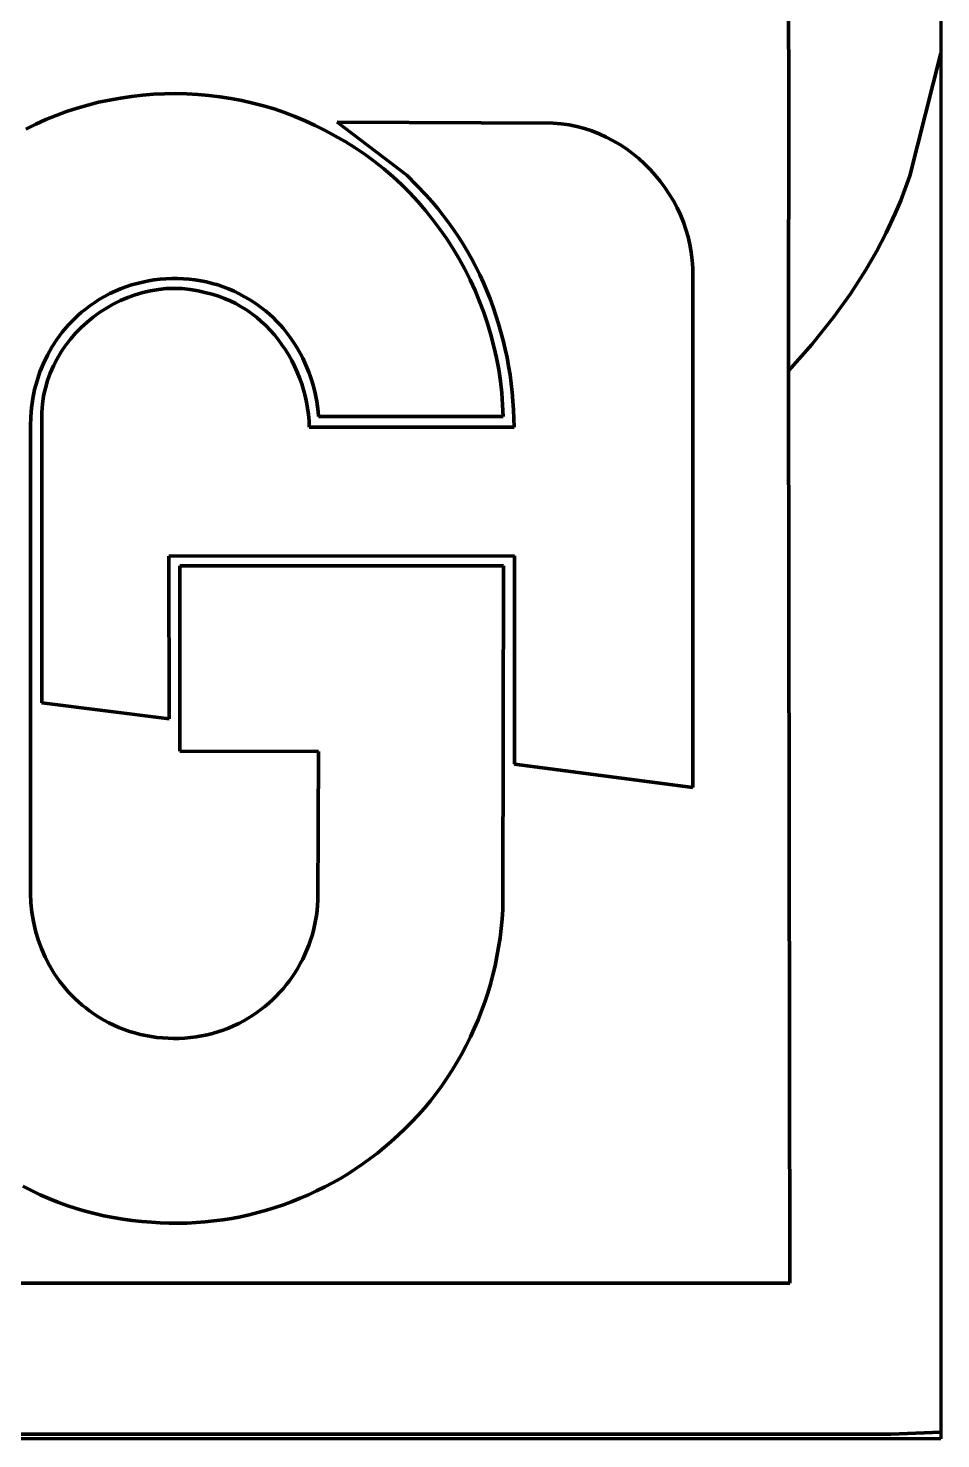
# Model space of a CAD drawing. Header units: millimetres. Extents: x 0 to 5.56, y 0 to 5.56.
# Drawn here: x 3.79 to 5.556, y 0 to 2.729 of the extents above; entities that cross this region are included whole.
import ezdxf

# ---------------------------------------------------------------- set-up
doc = ezdxf.new("R2010")
doc.units = ezdxf.units.MM
for name, color, linetype, lineweight in [('shape01', 7, 'CONTINUOUS', 100), ('shape02', 7, 'CONTINUOUS', 100), ('shape04', 7, 'CONTINUOUS', 100), ('shape07', 7, 'CONTINUOUS', 100), ('shape12', 7, 'CONTINUOUS', 100)]:
    doc.layers.add(name, color=color, linetype=linetype, lineweight=lineweight)

msp = doc.modelspace()

# ---------------------------------------------------------------- linework, layer by layer
at = {"layer": 'shape01'}
for p, q in [((5.5556, 5.5556), (5.5556, 2.6808)), ((5.2613, 2.6526), (5.2604, 2.8076)), ((5.5556, 2.6808), (5.4958, 2.4436)), ((5.2609, 2.0661), (5.2613, 2.6526)), ((5.4958, 2.4436), (5.4781, 2.3958)), ((5.4781, 2.3958), (5.4675, 2.3705)), ((5.4675, 2.3705), (5.45, 2.3333)), ((5.45, 2.3333), (5.431, 2.297)), ((5.431, 2.297), (5.4103, 2.2615)), ((5.4103, 2.2615), (5.3807, 2.2156)), ((5.3807, 2.2156), (5.3487, 2.1711)), ((5.3487, 2.1711), (5.3061, 2.1175)), ((5.3061, 2.1175), (5.2609, 2.0661)), ((5.5556, 0), (0, 0)), ((3.0134, 0.0086), (5.4588, 0.0089)), ((5.4588, 0.0089), (5.5556, 0.0126)), ((5.5556, 0.0126), (5.5556, 0))]:
    msp.add_line(p, q, dxfattribs=at)
at = {"layer": 'shape02'}
for p, q in [((5.2604, 2.8076), (5.2613, 2.6526)), ((5.2613, 2.6526), (5.2609, 2.0661)), ((3.9683, 2.5942), (3.9472, 2.5904)), ((3.9896, 2.5974), (3.9683, 2.5942)), ((4.0109, 2.5998), (3.9896, 2.5974)), ((4.0323, 2.6015), (4.0109, 2.5998)), ((4.0538, 2.6024), (4.0323, 2.6015)), ((4.0753, 2.6027), (4.0538, 2.6024)), ((4.0967, 2.6022), (4.0753, 2.6027)), ((4.1182, 2.6011), (4.0967, 2.6022)), ((4.1396, 2.5992), (4.1182, 2.6011)), ((4.1609, 2.5966), (4.1396, 2.5992)), ((4.1821, 2.5933), (4.1609, 2.5966)), ((4.2032, 2.5893), (4.1821, 2.5933)), ((3.8643, 2.5679), (3.8442, 2.5605)), ((3.8847, 2.5746), (3.8643, 2.5679)), ((3.9054, 2.5806), (3.8847, 2.5746)), ((3.9262, 2.5859), (3.9054, 2.5806)), ((3.9472, 2.5904), (3.9262, 2.5859)), ((4.2242, 2.5846), (4.2032, 2.5893)), ((4.245, 2.5792), (4.2242, 2.5846)), ((4.2655, 2.573), (4.245, 2.5792)), ((4.2859, 2.5662), (4.2655, 2.573)), ((4.306, 2.5586), (4.2859, 2.5662)), ((3.8047, 2.5435), (3.7854, 2.534)), ((3.8243, 2.5524), (3.8047, 2.5435)), ((3.8442, 2.5605), (3.8243, 2.5524)), ((4.3258, 2.5503), (4.306, 2.5586)), ((4.3453, 2.5413), (4.3258, 2.5503)), ((4.3646, 2.5316), (4.3453, 2.5413)), ((4.3875, 2.5477), (4.5223, 2.4449)), ((4.8059, 2.5458), (4.3875, 2.5477)), ((4.8212, 2.5444), (4.8059, 2.5458)), ((4.8364, 2.5422), (4.8212, 2.5444)), ((4.8513, 2.5392), (4.8364, 2.5422)), ((4.866, 2.5352), (4.8513, 2.5392)), ((4.3834, 2.5212), (4.3646, 2.5316)), ((4.4034, 2.5099), (4.3834, 2.5212)), ((4.8804, 2.5305), (4.866, 2.5352)), ((4.8945, 2.525), (4.8804, 2.5305)), ((4.9082, 2.5187), (4.8945, 2.525)), ((4.9216, 2.5117), (4.9082, 2.5187)), ((4.9346, 2.504), (4.9216, 2.5117)), ((4.4228, 2.4977), (4.4034, 2.5099)), ((4.4418, 2.4849), (4.4228, 2.4977)), ((4.4602, 2.4713), (4.4418, 2.4849)), ((4.9472, 2.4956), (4.9346, 2.504)), ((4.9594, 2.4867), (4.9472, 2.4956)), ((4.9711, 2.4771), (4.9594, 2.4867)), ((4.478, 2.4571), (4.4602, 2.4713)), ((4.4953, 2.4422), (4.478, 2.4571)), ((4.9823, 2.4669), (4.9711, 2.4771)), ((4.9931, 2.4562), (4.9823, 2.4669)), ((4.5121, 2.4267), (4.4953, 2.4422)), ((4.5223, 2.4449), (4.56, 2.4061)), ((5.0032, 2.4449), (4.9931, 2.4562)), ((5.0129, 2.4332), (5.0032, 2.4449)), ((5.0219, 2.421), (5.0129, 2.4332)), ((4.5282, 2.4106), (4.5121, 2.4267)), ((4.5437, 2.3939), (4.5282, 2.4106)), ((4.56, 2.4061), (4.5714, 2.3935)), ((5.0303, 2.4084), (5.0219, 2.421)), ((5.0381, 2.3954), (5.0303, 2.4084)), ((4.5586, 2.3766), (4.5437, 2.3939)), ((4.5729, 2.3588), (4.5586, 2.3766)), ((4.5714, 2.3935), (4.5824, 2.3805)), ((4.5824, 2.3805), (4.593, 2.3672)), ((5.0453, 2.382), (5.0381, 2.3954)), ((5.0517, 2.3683), (5.0453, 2.382)), ((4.5866, 2.3406), (4.5729, 2.3588)), ((4.593, 2.3672), (4.6032, 2.3537)), ((4.6032, 2.3537), (4.613, 2.3399)), ((5.0575, 2.3543), (5.0517, 2.3683)), ((5.0625, 2.34), (5.0575, 2.3543)), ((4.5996, 2.3218), (4.5866, 2.3406)), ((4.612, 2.3026), (4.5996, 2.3218)), ((4.613, 2.3399), (4.6224, 2.3259)), ((4.6224, 2.3259), (4.6314, 2.3116)), ((5.0667, 2.3255), (5.0625, 2.34)), ((5.0701, 2.3107), (5.0667, 2.3255)), ((4.6236, 2.283), (4.612, 2.3026)), ((4.6314, 2.3116), (4.64, 2.297)), ((4.64, 2.297), (4.6483, 2.2823)), ((5.0728, 2.2957), (5.0701, 2.3107)), ((5.0746, 2.2806), (5.0728, 2.2957)), ((4.6346, 2.263), (4.6236, 2.283)), ((4.6483, 2.2823), (4.6561, 2.2673)), ((4.6561, 2.2673), (4.6635, 2.2522)), ((5.0755, 2.2653), (5.0746, 2.2806)), ((4.0006, 2.2356), (4.0115, 2.2382)), ((4.0115, 2.2382), (4.0226, 2.2405)), ((4.0226, 2.2405), (4.0338, 2.2423)), ((4.0338, 2.2423), (4.045, 2.2436)), ((4.045, 2.2436), (4.0562, 2.2445)), ((4.0562, 2.2445), (4.0675, 2.245)), ((4.0675, 2.245), (4.0788, 2.245)), ((4.0788, 2.245), (4.0901, 2.2446)), ((4.0901, 2.2446), (4.1013, 2.2437)), ((4.1013, 2.2437), (4.1125, 2.2424)), ((4.1125, 2.2424), (4.1237, 2.2406)), ((4.1237, 2.2406), (4.1347, 2.2383)), ((4.1347, 2.2383), (4.1457, 2.2356)), ((4.6449, 2.2426), (4.6346, 2.263)), ((4.6544, 2.2218), (4.6449, 2.2426)), ((4.6635, 2.2522), (4.6706, 2.2368)), ((5.0756, 2.25), (5.0755, 2.2653)), ((5.0757, 1.26), (5.0756, 2.25)), ((3.9378, 2.2105), (3.9478, 2.2157)), ((3.9478, 2.2157), (3.958, 2.2206)), ((3.958, 2.2206), (3.9684, 2.225)), ((3.9684, 2.225), (3.979, 2.2289)), ((3.979, 2.2289), (3.9897, 2.2325)), ((3.9969, 2.2136), (3.9825, 2.2084)), ((3.9897, 2.2325), (4.0006, 2.2356)), ((4.0116, 2.218), (3.9969, 2.2136)), ((4.0266, 2.2214), (4.0116, 2.218)), ((4.0417, 2.2239), (4.0266, 2.2214)), ((4.057, 2.2254), (4.0417, 2.2239)), ((4.0723, 2.226), (4.057, 2.2254)), ((4.0878, 2.2255), (4.0723, 2.226)), ((4.1032, 2.2239), (4.0878, 2.2255)), ((4.1186, 2.2213), (4.1032, 2.2239)), ((4.1339, 2.2175), (4.1186, 2.2213)), ((4.1461, 2.2145), (4.1339, 2.2175)), ((4.1457, 2.2356), (4.1565, 2.2325)), ((4.1579, 2.2109), (4.1461, 2.2145)), ((4.1565, 2.2325), (4.1672, 2.2289)), ((4.1694, 2.2066), (4.1579, 2.2109)), ((4.1672, 2.2289), (4.1777, 2.2248)), ((4.1777, 2.2248), (4.1881, 2.2202)), ((4.1881, 2.2202), (4.1983, 2.2152)), ((4.1983, 2.2152), (4.2082, 2.2097)), ((4.6633, 2.2007), (4.6544, 2.2218)), ((4.6706, 2.2368), (4.6773, 2.2213)), ((4.6773, 2.2213), (4.6835, 2.2056)), ((3.8933, 2.1797), (3.9003, 2.1852)), ((3.9003, 2.1852), (3.9093, 2.1922)), ((3.9093, 2.1922), (3.9185, 2.1987)), ((3.9185, 2.1987), (3.9281, 2.2048)), ((3.9281, 2.2048), (3.9378, 2.2105)), ((3.9412, 2.1879), (3.9282, 2.1796)), ((3.9545, 2.1956), (3.9412, 2.1879)), ((3.9683, 2.2024), (3.9545, 2.1956)), ((3.9825, 2.2084), (3.9683, 2.2024)), ((4.1806, 2.2018), (4.1694, 2.2066)), ((4.1915, 2.1964), (4.1806, 2.2018)), ((4.2021, 2.1905), (4.1915, 2.1964)), ((4.2123, 2.1841), (4.2021, 2.1905)), ((4.2082, 2.2097), (4.2169, 2.2049)), ((4.2222, 2.1772), (4.2123, 2.1841)), ((4.2169, 2.2049), (4.2253, 2.1997)), ((4.2253, 2.1997), (4.2334, 2.1942)), ((4.2334, 2.1942), (4.2413, 2.1884)), ((4.2413, 2.1884), (4.249, 2.1823)), ((4.6714, 2.1794), (4.6633, 2.2007)), ((4.6835, 2.2056), (4.6894, 2.1897)), ((4.6894, 2.1897), (4.6949, 2.1737)), ((3.8675, 2.155), (3.8799, 2.1678)), ((3.8799, 2.1678), (3.8865, 2.1738)), ((3.8865, 2.1738), (3.8933, 2.1797)), ((3.9038, 2.1608), (3.8925, 2.1504)), ((3.9158, 2.1705), (3.9038, 2.1608)), ((3.9282, 2.1796), (3.9158, 2.1705)), ((4.2317, 2.1699), (4.2222, 2.1772)), ((4.2409, 2.162), (4.2317, 2.1699)), ((4.2497, 2.1538), (4.2409, 2.162)), ((4.249, 2.1823), (4.2565, 2.176)), ((4.2565, 2.176), (4.2636, 2.1693)), ((4.2636, 2.1693), (4.2706, 2.1624)), ((4.2706, 2.1624), (4.2773, 2.1553)), ((4.6787, 2.1577), (4.6714, 2.1794)), ((4.6853, 2.1359), (4.6787, 2.1577)), ((4.6949, 2.1737), (4.6999, 2.1576)), ((4.6999, 2.1576), (4.7046, 2.1413)), ((3.8453, 2.1272), (3.8559, 2.1415)), ((3.8559, 2.1415), (3.8675, 2.155)), ((3.8817, 2.1394), (3.8717, 2.1278)), ((3.8925, 2.1504), (3.8817, 2.1394)), ((4.2581, 2.1452), (4.2497, 2.1538)), ((4.2661, 2.1361), (4.2581, 2.1452)), ((4.2737, 2.1268), (4.2661, 2.1361)), ((4.2773, 2.1553), (4.2837, 2.148)), ((4.2837, 2.148), (4.2898, 2.1404)), ((4.2898, 2.1404), (4.2957, 2.1326)), ((4.2957, 2.1326), (4.3013, 2.1246)), ((4.6911, 2.1137), (4.6853, 2.1359)), ((4.7046, 2.1413), (4.7089, 2.125)), ((3.827, 2.0968), (3.8357, 2.1123)), ((3.8357, 2.1123), (3.8453, 2.1272)), ((3.8536, 2.1029), (3.8458, 2.0898)), ((3.8623, 2.1156), (3.8536, 2.1029)), ((3.8717, 2.1278), (3.8623, 2.1156)), ((4.2809, 2.117), (4.2737, 2.1268)), ((4.2876, 2.107), (4.2809, 2.117)), ((4.294, 2.0967), (4.2876, 2.107)), ((4.3013, 2.1246), (4.3067, 2.1164)), ((4.3067, 2.1164), (4.3118, 2.108)), ((4.3118, 2.108), (4.3165, 2.0995)), ((4.696, 2.0914), (4.6911, 2.1137)), ((4.7089, 2.125), (4.7128, 2.1085)), ((4.7128, 2.1085), (4.7163, 2.0919)), ((3.8126, 2.0642), (3.8193, 2.0807)), ((3.8193, 2.0807), (3.827, 2.0968)), ((3.8388, 2.0761), (3.8326, 2.0621)), ((3.8458, 2.0898), (3.8388, 2.0761)), ((4.2999, 2.0861), (4.294, 2.0967)), ((4.3054, 2.0752), (4.2999, 2.0861)), ((4.3104, 2.0641), (4.3054, 2.0752)), ((4.3165, 2.0995), (4.321, 2.0907)), ((4.321, 2.0907), (4.3252, 2.0819)), ((4.3252, 2.0819), (4.3292, 2.0729)), ((4.7002, 2.069), (4.696, 2.0914)), ((4.7163, 2.0919), (4.7194, 2.0752)), ((4.7194, 2.0752), (4.7221, 2.0585)), ((3.8023, 2.0301), (3.807, 2.0473)), ((3.807, 2.0473), (3.8126, 2.0642)), ((3.8274, 2.0476), (3.8231, 2.0328)), ((3.8326, 2.0621), (3.8274, 2.0476)), ((4.3149, 2.0528), (4.3104, 2.0641)), ((4.319, 2.0413), (4.3149, 2.0528)), ((4.3292, 2.0729), (4.3328, 2.0638)), ((4.3328, 2.0638), (4.3361, 2.0545)), ((4.3361, 2.0545), (4.3391, 2.0452)), ((4.7036, 2.0463), (4.7002, 2.069)), ((4.7221, 2.0585), (4.7244, 2.0417)), ((5.2609, 2.0661), (5.2632, 0.3013)), ((3.7987, 2.0126), (3.8023, 2.0301)), ((3.8231, 2.0328), (3.8198, 2.0177)), ((4.3226, 2.0297), (4.319, 2.0413)), ((4.3258, 2.0179), (4.3226, 2.0297)), ((4.3391, 2.0452), (4.3418, 2.0358)), ((4.3418, 2.0358), (4.3442, 2.0262)), ((4.3442, 2.0262), (4.3463, 2.0166)), ((4.7061, 2.0236), (4.7036, 2.0463)), ((4.7078, 2.0008), (4.7061, 2.0236)), ((4.7244, 2.0417), (4.7263, 2.0249)), ((4.7263, 2.0249), (4.7278, 2.008)), ((3.7948, 1.9772), (3.7962, 1.995)), ((3.7962, 1.995), (3.7987, 2.0126)), ((3.8176, 2.0022), (3.8164, 1.9865)), ((3.8198, 2.0177), (3.8176, 2.0022)), ((4.3284, 2.0059), (4.3258, 2.0179)), ((4.3305, 1.9939), (4.3284, 2.0059)), ((4.3321, 1.9818), (4.3305, 1.9939)), ((4.3463, 2.0166), (4.3481, 2.007)), ((4.3481, 2.007), (4.3495, 1.9973)), ((4.3495, 1.9973), (4.3506, 1.9875)), ((4.7086, 1.9779), (4.7078, 2.0008)), ((4.7278, 2.008), (4.729, 1.9911)), ((3.7944, 1.9594), (3.7948, 1.9772)), ((3.8164, 1.9865), (3.8163, 1.4239)), ((4.3332, 1.9696), (4.3321, 1.9818)), ((4.3338, 1.9574), (4.3332, 1.9696)), ((4.3506, 1.9875), (4.3514, 1.9777)), ((4.3514, 1.9777), (4.7086, 1.9779)), ((4.729, 1.9911), (4.7297, 1.9742)), ((4.7297, 1.9742), (4.73, 1.9572)), ((3.7945, 1.055), (3.7944, 1.9594)), ((4.73, 1.9572), (4.3338, 1.9574)), ((4.0619, 1.7078), (4.731, 1.7082)), ((4.0625, 1.3929), (4.0619, 1.7078)), ((4.731, 1.7082), (4.731, 1.3051)), ((4.7098, 1.6892), (4.0831, 1.6892)), ((4.0831, 1.6892), (4.0831, 1.3305)), ((4.7085, 1.0423), (4.7098, 1.6892)), ((3.8163, 1.4239), (4.0625, 1.3929)), ((4.0831, 1.3305), (4.3515, 1.33)), ((4.3515, 1.33), (4.3501, 1.042)), ((4.731, 1.3051), (5.0757, 1.26)), ((3.7951, 1.0368), (3.7945, 1.055)), ((4.3501, 1.042), (4.3496, 1.0321)), ((4.7079, 1.024), (4.7085, 1.0423)), ((3.7969, 1.0187), (3.7951, 1.0368)), ((3.7999, 1.0008), (3.7969, 1.0187)), ((4.3476, 1.0124), (4.346, 1.0027)), ((4.3488, 1.0222), (4.3476, 1.0124)), ((4.3496, 1.0321), (4.3488, 1.0222)), ((4.7067, 1.0057), (4.7079, 1.024)), ((3.8039, 0.9831), (3.7999, 1.0008)), ((3.8091, 0.9656), (3.8039, 0.9831)), ((4.3418, 0.9834), (4.3391, 0.9739)), ((4.3441, 0.993), (4.3418, 0.9834)), ((4.346, 1.0027), (4.3441, 0.993)), ((4.7028, 0.9694), (4.705, 0.9875)), ((4.705, 0.9875), (4.7067, 1.0057)), ((3.8153, 0.9486), (3.8091, 0.9656)), ((4.3329, 0.9553), (4.3292, 0.9461)), ((4.3362, 0.9646), (4.3329, 0.9553)), ((4.3391, 0.9739), (4.3362, 0.9646)), ((4.7001, 0.9513), (4.7028, 0.9694)), ((3.8226, 0.9319), (3.8153, 0.9486)), ((3.831, 0.9158), (3.8226, 0.9319)), ((4.321, 0.9282), (4.3164, 0.9195)), ((4.3253, 0.9371), (4.321, 0.9282)), ((4.3292, 0.9461), (4.3253, 0.9371)), ((4.6931, 0.9154), (4.6969, 0.9333)), ((4.6969, 0.9333), (4.7001, 0.9513)), ((3.8403, 0.9003), (3.831, 0.9158)), ((4.3064, 0.9025), (4.301, 0.8943)), ((4.3116, 0.9109), (4.3064, 0.9025)), ((4.3164, 0.9195), (4.3116, 0.9109)), ((4.6888, 0.8976), (4.6931, 0.9154)), ((3.8506, 0.8854), (3.8403, 0.9003)), ((3.8619, 0.8712), (3.8506, 0.8854)), ((4.2892, 0.8785), (4.2829, 0.8709)), ((4.2952, 0.8863), (4.2892, 0.8785)), ((4.301, 0.8943), (4.2952, 0.8863)), ((4.6789, 0.8624), (4.6841, 0.8799)), ((4.6841, 0.8799), (4.6888, 0.8976)), ((3.8679, 0.8644), (3.8619, 0.8712)), ((3.8742, 0.8578), (3.8679, 0.8644)), ((3.8806, 0.8514), (3.8742, 0.8578)), ((3.8873, 0.8452), (3.8806, 0.8514)), ((4.2626, 0.8495), (4.2553, 0.8428)), ((4.2696, 0.8564), (4.2626, 0.8495)), ((4.2764, 0.8635), (4.2696, 0.8564)), ((4.2829, 0.8709), (4.2764, 0.8635)), ((4.6731, 0.8451), (4.6789, 0.8624)), ((3.8943, 0.8393), (3.8873, 0.8452)), ((3.9014, 0.8336), (3.8943, 0.8393)), ((3.9088, 0.8282), (3.9014, 0.8336)), ((3.9176, 0.8218), (3.9088, 0.8282)), ((3.9267, 0.8158), (3.9176, 0.8218)), ((4.2238, 0.8191), (4.2154, 0.8139)), ((4.232, 0.8246), (4.2238, 0.8191)), ((4.24, 0.8304), (4.232, 0.8246)), ((4.2477, 0.8365), (4.24, 0.8304)), ((4.2553, 0.8428), (4.2477, 0.8365)), ((4.6602, 0.8109), (4.6669, 0.8279)), ((4.6669, 0.8279), (4.6731, 0.8451)), ((3.9361, 0.8102), (3.9267, 0.8158)), ((3.9456, 0.805), (3.9361, 0.8102)), ((3.9554, 0.8003), (3.9456, 0.805)), ((3.9653, 0.7959), (3.9554, 0.8003)), ((3.9754, 0.7919), (3.9653, 0.7959)), ((3.9857, 0.7883), (3.9754, 0.7919)), ((4.1774, 0.7947), (4.1673, 0.7908)), ((4.1874, 0.799), (4.1774, 0.7947)), ((4.1972, 0.8038), (4.1874, 0.799)), ((4.2068, 0.809), (4.1972, 0.8038)), ((4.2154, 0.8139), (4.2068, 0.809)), ((4.6454, 0.7775), (4.653, 0.7941)), ((4.653, 0.7941), (4.6602, 0.8109)), ((3.9961, 0.7852), (3.9857, 0.7883)), ((4.0066, 0.7824), (3.9961, 0.7852)), ((4.0172, 0.7801), (4.0066, 0.7824)), ((4.0279, 0.7782), (4.0172, 0.7801)), ((4.0387, 0.7767), (4.0279, 0.7782)), ((4.0495, 0.7756), (4.0387, 0.7767)), ((4.0604, 0.7749), (4.0495, 0.7756)), ((4.0713, 0.7746), (4.0604, 0.7749)), ((4.0822, 0.7747), (4.0713, 0.7746)), ((4.093, 0.7753), (4.0822, 0.7747)), ((4.1039, 0.7762), (4.093, 0.7753)), ((4.1146, 0.7776), (4.1039, 0.7762)), ((4.1254, 0.7794), (4.1146, 0.7776)), ((4.136, 0.7816), (4.1254, 0.7794)), ((4.1466, 0.7843), (4.136, 0.7816)), ((4.157, 0.7873), (4.1466, 0.7843)), ((4.1673, 0.7908), (4.157, 0.7873)), ((4.6373, 0.7611), (4.6454, 0.7775)), ((4.6197, 0.7291), (4.6287, 0.745)), ((4.6287, 0.745), (4.6373, 0.7611)), ((4.6004, 0.6981), (4.6103, 0.7135)), ((4.6103, 0.7135), (4.6197, 0.7291)), ((4.5792, 0.6684), (4.59, 0.6831)), ((4.59, 0.6831), (4.6004, 0.6981)), ((4.568, 0.654), (4.5792, 0.6684)), ((4.5443, 0.6262), (4.5564, 0.6399)), ((4.5564, 0.6399), (4.568, 0.654)), ((4.5189, 0.5998), (4.5318, 0.6128)), ((4.5318, 0.6128), (4.5443, 0.6262)), ((4.4788, 0.5637), (4.4919, 0.5751)), ((4.4919, 0.5751), (4.5056, 0.5873)), ((4.5056, 0.5873), (4.5189, 0.5998)), ((4.4516, 0.5422), (4.4654, 0.5528)), ((4.4654, 0.5528), (4.4788, 0.5637)), ((4.4087, 0.5129), (4.4233, 0.5223)), ((4.4233, 0.5223), (4.4376, 0.532)), ((4.4376, 0.532), (4.4516, 0.5422)), ((4.3635, 0.4872), (4.3788, 0.4954)), ((4.3788, 0.4954), (4.3939, 0.5039)), ((4.3939, 0.5039), (4.4087, 0.5129)), ((3.7795, 0.4885), (3.7961, 0.4801)), ((3.7961, 0.4801), (3.8129, 0.4723)), ((3.8129, 0.4723), (3.83, 0.4649)), ((3.83, 0.4649), (3.8473, 0.4581)), ((4.3003, 0.4589), (4.3164, 0.4654)), ((4.3164, 0.4654), (4.3323, 0.4722)), ((4.3323, 0.4722), (4.348, 0.4795)), ((4.348, 0.4795), (4.3635, 0.4872)), ((3.8473, 0.4581), (3.8647, 0.4517)), ((3.8647, 0.4517), (3.8824, 0.4459)), ((3.8824, 0.4459), (3.9002, 0.4406)), ((3.9002, 0.4406), (3.9182, 0.4358)), ((4.2175, 0.4335), (4.2343, 0.4376)), ((4.2343, 0.4376), (4.251, 0.4423)), ((4.251, 0.4423), (4.2676, 0.4474)), ((4.2676, 0.4474), (4.284, 0.4529)), ((4.284, 0.4529), (4.3003, 0.4589)), ((3.9182, 0.4358), (3.9362, 0.4316)), ((3.9362, 0.4316), (3.9544, 0.4279)), ((3.9544, 0.4279), (3.9728, 0.4248)), ((3.9728, 0.4248), (3.9912, 0.4223)), ((3.9912, 0.4223), (4.0097, 0.4203)), ((4.0097, 0.4203), (4.0282, 0.4189)), ((4.0282, 0.4189), (4.0455, 0.4177)), ((4.0455, 0.4177), (4.0628, 0.4171)), ((4.0628, 0.4171), (4.0802, 0.417)), ((4.0802, 0.417), (4.0975, 0.4173)), ((4.0975, 0.4173), (4.1148, 0.4182)), ((4.1148, 0.4182), (4.1321, 0.4195)), ((4.1321, 0.4195), (4.1493, 0.4214)), ((4.1493, 0.4214), (4.1665, 0.4237)), ((4.1665, 0.4237), (4.1836, 0.4265)), ((4.1836, 0.4265), (4.2006, 0.4297)), ((4.2006, 0.4297), (4.2175, 0.4335)), ((5.2632, 0.3013), (3.4988, 0.301))]:
    msp.add_line(p, q, dxfattribs=at)
at = {"layer": 'shape04'}
for p, q in [((5.4958, 2.4436), (5.5556, 2.6808)), ((5.5556, 2.6808), (5.5556, 0.0126)), ((5.4781, 2.3958), (5.4958, 2.4436)), ((5.4675, 2.3705), (5.4781, 2.3958)), ((5.45, 2.3333), (5.4675, 2.3705)), ((5.431, 2.297), (5.45, 2.3333)), ((5.4103, 2.2615), (5.431, 2.297)), ((5.3807, 2.2156), (5.4103, 2.2615)), ((5.3487, 2.1711), (5.3807, 2.2156)), ((5.3061, 2.1175), (5.3487, 2.1711)), ((5.2609, 2.0661), (5.3061, 2.1175)), ((5.2632, 0.3013), (5.2609, 2.0661)), ((3.4988, 0.301), (5.2632, 0.3013)), ((5.4588, 0.0089), (3.0134, 0.0086)), ((5.5556, 0.0126), (5.4588, 0.0089))]:
    msp.add_line(p, q, dxfattribs=at)
at = {"layer": 'shape07'}
for p, q in [((3.9472, 2.5904), (3.9683, 2.5942)), ((3.9683, 2.5942), (3.9896, 2.5974)), ((3.9896, 2.5974), (4.0109, 2.5998)), ((4.0109, 2.5998), (4.0323, 2.6015)), ((4.0323, 2.6015), (4.0538, 2.6024)), ((4.0538, 2.6024), (4.0753, 2.6027)), ((4.0753, 2.6027), (4.0967, 2.6022)), ((4.0967, 2.6022), (4.1182, 2.6011)), ((4.1182, 2.6011), (4.1396, 2.5992)), ((4.1396, 2.5992), (4.1609, 2.5966)), ((4.1609, 2.5966), (4.1821, 2.5933)), ((4.1821, 2.5933), (4.2032, 2.5893)), ((3.8442, 2.5605), (3.8643, 2.5679)), ((3.8643, 2.5679), (3.8847, 2.5746)), ((3.8847, 2.5746), (3.9054, 2.5806)), ((3.9054, 2.5806), (3.9262, 2.5859)), ((3.9262, 2.5859), (3.9472, 2.5904)), ((4.2032, 2.5893), (4.2242, 2.5846)), ((4.2242, 2.5846), (4.245, 2.5792)), ((4.245, 2.5792), (4.2655, 2.573)), ((4.2655, 2.573), (4.2859, 2.5662)), ((4.2859, 2.5662), (4.306, 2.5586)), ((3.7854, 2.534), (3.8047, 2.5435)), ((3.8047, 2.5435), (3.8243, 2.5524)), ((3.8243, 2.5524), (3.8442, 2.5605)), ((4.306, 2.5586), (4.3258, 2.5503)), ((4.3258, 2.5503), (4.3453, 2.5413)), ((4.3453, 2.5413), (4.3646, 2.5316)), ((4.3646, 2.5316), (4.3834, 2.5212)), ((4.3834, 2.5212), (4.4034, 2.5099)), ((4.4034, 2.5099), (4.4228, 2.4977)), ((4.4228, 2.4977), (4.4418, 2.4849)), ((4.4418, 2.4849), (4.4602, 2.4713)), ((4.4602, 2.4713), (4.478, 2.4571)), ((4.478, 2.4571), (4.4953, 2.4422)), ((4.4953, 2.4422), (4.5121, 2.4267)), ((4.5121, 2.4267), (4.5282, 2.4106)), ((4.5282, 2.4106), (4.5437, 2.3939)), ((4.5437, 2.3939), (4.5586, 2.3766)), ((4.5586, 2.3766), (4.5729, 2.3588)), ((4.5729, 2.3588), (4.5866, 2.3406)), ((4.5866, 2.3406), (4.5996, 2.3218)), ((4.5996, 2.3218), (4.612, 2.3026)), ((4.612, 2.3026), (4.6236, 2.283)), ((4.6236, 2.283), (4.6346, 2.263)), ((4.0115, 2.2382), (4.0006, 2.2356)), ((4.0226, 2.2405), (4.0115, 2.2382)), ((4.0338, 2.2423), (4.0226, 2.2405)), ((4.045, 2.2436), (4.0338, 2.2423)), ((4.0562, 2.2445), (4.045, 2.2436)), ((4.0675, 2.245), (4.0562, 2.2445)), ((4.0788, 2.245), (4.0675, 2.245)), ((4.0901, 2.2446), (4.0788, 2.245)), ((4.1013, 2.2437), (4.0901, 2.2446)), ((4.1125, 2.2424), (4.1013, 2.2437)), ((4.1237, 2.2406), (4.1125, 2.2424)), ((4.1347, 2.2383), (4.1237, 2.2406)), ((4.1457, 2.2356), (4.1347, 2.2383)), ((4.6346, 2.263), (4.6449, 2.2426)), ((4.6449, 2.2426), (4.6544, 2.2218)), ((3.9478, 2.2157), (3.9378, 2.2105)), ((3.958, 2.2206), (3.9478, 2.2157)), ((3.9684, 2.225), (3.958, 2.2206)), ((3.979, 2.2289), (3.9684, 2.225)), ((3.9897, 2.2325), (3.979, 2.2289)), ((4.0006, 2.2356), (3.9897, 2.2325)), ((4.1565, 2.2325), (4.1457, 2.2356)), ((4.1672, 2.2289), (4.1565, 2.2325)), ((4.1777, 2.2248), (4.1672, 2.2289)), ((4.1881, 2.2202), (4.1777, 2.2248)), ((4.1983, 2.2152), (4.1881, 2.2202)), ((4.2082, 2.2097), (4.1983, 2.2152)), ((4.6544, 2.2218), (4.6633, 2.2007)), ((3.9003, 2.1852), (3.8933, 2.1797)), ((3.9093, 2.1922), (3.9003, 2.1852)), ((3.9185, 2.1987), (3.9093, 2.1922)), ((3.9281, 2.2048), (3.9185, 2.1987)), ((3.9378, 2.2105), (3.9281, 2.2048)), ((4.2169, 2.2049), (4.2082, 2.2097)), ((4.2253, 2.1997), (4.2169, 2.2049)), ((4.2334, 2.1942), (4.2253, 2.1997)), ((4.2413, 2.1884), (4.2334, 2.1942)), ((4.249, 2.1823), (4.2413, 2.1884)), ((4.6633, 2.2007), (4.6714, 2.1794)), ((3.8799, 2.1678), (3.8675, 2.155)), ((3.8865, 2.1738), (3.8799, 2.1678)), ((3.8933, 2.1797), (3.8865, 2.1738)), ((4.2565, 2.176), (4.249, 2.1823)), ((4.2636, 2.1693), (4.2565, 2.176)), ((4.2706, 2.1624), (4.2636, 2.1693)), ((4.2773, 2.1553), (4.2706, 2.1624)), ((4.6714, 2.1794), (4.6787, 2.1577)), ((4.6787, 2.1577), (4.6853, 2.1359)), ((3.8559, 2.1415), (3.8453, 2.1272)), ((3.8675, 2.155), (3.8559, 2.1415)), ((4.2837, 2.148), (4.2773, 2.1553)), ((4.2898, 2.1404), (4.2837, 2.148)), ((4.2957, 2.1326), (4.2898, 2.1404)), ((4.3013, 2.1246), (4.2957, 2.1326)), ((4.6853, 2.1359), (4.6911, 2.1137)), ((3.8357, 2.1123), (3.827, 2.0968)), ((3.8453, 2.1272), (3.8357, 2.1123)), ((4.3067, 2.1164), (4.3013, 2.1246)), ((4.3118, 2.108), (4.3067, 2.1164)), ((4.3165, 2.0995), (4.3118, 2.108)), ((4.6911, 2.1137), (4.696, 2.0914)), ((3.8193, 2.0807), (3.8126, 2.0642)), ((3.827, 2.0968), (3.8193, 2.0807)), ((4.321, 2.0907), (4.3165, 2.0995)), ((4.3252, 2.0819), (4.321, 2.0907)), ((4.3292, 2.0729), (4.3252, 2.0819)), ((4.696, 2.0914), (4.7002, 2.069)), ((3.807, 2.0473), (3.8023, 2.0301)), ((3.8126, 2.0642), (3.807, 2.0473)), ((4.3328, 2.0638), (4.3292, 2.0729)), ((4.3361, 2.0545), (4.3328, 2.0638)), ((4.3391, 2.0452), (4.3361, 2.0545)), ((4.7002, 2.069), (4.7036, 2.0463)), ((3.8023, 2.0301), (3.7987, 2.0126)), ((4.3418, 2.0358), (4.3391, 2.0452)), ((4.3442, 2.0262), (4.3418, 2.0358)), ((4.3463, 2.0166), (4.3442, 2.0262)), ((4.7036, 2.0463), (4.7061, 2.0236)), ((4.7061, 2.0236), (4.7078, 2.0008)), ((3.7962, 1.995), (3.7948, 1.9772)), ((3.7987, 2.0126), (3.7962, 1.995)), ((4.3481, 2.007), (4.3463, 2.0166)), ((4.3495, 1.9973), (4.3481, 2.007)), ((4.3506, 1.9875), (4.3495, 1.9973)), ((4.7078, 2.0008), (4.7086, 1.9779)), ((3.7948, 1.9772), (3.7944, 1.9594)), ((4.3514, 1.9777), (4.3506, 1.9875)), ((4.7086, 1.9779), (4.3514, 1.9777)), ((3.7944, 1.9594), (3.7945, 1.055)), ((4.0831, 1.3305), (4.0831, 1.6892)), ((4.0831, 1.6892), (4.7098, 1.6892)), ((4.7098, 1.6892), (4.7085, 1.0423)), ((4.3515, 1.33), (4.0831, 1.3305)), ((4.3501, 1.042), (4.3515, 1.33)), ((3.7945, 1.055), (3.7951, 1.0368)), ((4.3496, 1.0321), (4.3501, 1.042)), ((4.7085, 1.0423), (4.7079, 1.024)), ((3.7951, 1.0368), (3.7969, 1.0187)), ((3.7969, 1.0187), (3.7999, 1.0008)), ((4.346, 1.0027), (4.3476, 1.0124)), ((4.3476, 1.0124), (4.3488, 1.0222)), ((4.3488, 1.0222), (4.3496, 1.0321)), ((4.7079, 1.024), (4.7067, 1.0057)), ((3.7999, 1.0008), (3.8039, 0.9831)), ((3.8039, 0.9831), (3.8091, 0.9656)), ((4.3391, 0.9739), (4.3418, 0.9834)), ((4.3418, 0.9834), (4.3441, 0.993)), ((4.3441, 0.993), (4.346, 1.0027)), ((4.705, 0.9875), (4.7028, 0.9694)), ((4.7067, 1.0057), (4.705, 0.9875)), ((3.8091, 0.9656), (3.8153, 0.9486)), ((4.3292, 0.9461), (4.3329, 0.9553)), ((4.3329, 0.9553), (4.3362, 0.9646)), ((4.3362, 0.9646), (4.3391, 0.9739)), ((4.7028, 0.9694), (4.7001, 0.9513)), ((3.8153, 0.9486), (3.8226, 0.9319)), ((3.8226, 0.9319), (3.831, 0.9158)), ((4.3164, 0.9195), (4.321, 0.9282)), ((4.321, 0.9282), (4.3253, 0.9371)), ((4.3253, 0.9371), (4.3292, 0.9461)), ((4.6969, 0.9333), (4.6931, 0.9154)), ((4.7001, 0.9513), (4.6969, 0.9333)), ((3.831, 0.9158), (3.8403, 0.9003)), ((4.301, 0.8943), (4.3064, 0.9025)), ((4.3064, 0.9025), (4.3116, 0.9109)), ((4.3116, 0.9109), (4.3164, 0.9195)), ((4.6931, 0.9154), (4.6888, 0.8976)), ((3.8403, 0.9003), (3.8506, 0.8854)), ((3.8506, 0.8854), (3.8619, 0.8712)), ((4.2829, 0.8709), (4.2892, 0.8785)), ((4.2892, 0.8785), (4.2952, 0.8863)), ((4.2952, 0.8863), (4.301, 0.8943)), ((4.6841, 0.8799), (4.6789, 0.8624)), ((4.6888, 0.8976), (4.6841, 0.8799)), ((3.8619, 0.8712), (3.8679, 0.8644)), ((3.8679, 0.8644), (3.8742, 0.8578)), ((3.8742, 0.8578), (3.8806, 0.8514)), ((3.8806, 0.8514), (3.8873, 0.8452)), ((4.2553, 0.8428), (4.2626, 0.8495)), ((4.2626, 0.8495), (4.2696, 0.8564)), ((4.2696, 0.8564), (4.2764, 0.8635)), ((4.2764, 0.8635), (4.2829, 0.8709)), ((4.6789, 0.8624), (4.6731, 0.8451)), ((3.8873, 0.8452), (3.8943, 0.8393)), ((3.8943, 0.8393), (3.9014, 0.8336)), ((3.9014, 0.8336), (3.9088, 0.8282)), ((3.9088, 0.8282), (3.9176, 0.8218)), ((3.9176, 0.8218), (3.9267, 0.8158)), ((4.2154, 0.8139), (4.2238, 0.8191)), ((4.2238, 0.8191), (4.232, 0.8246)), ((4.232, 0.8246), (4.24, 0.8304)), ((4.24, 0.8304), (4.2477, 0.8365)), ((4.2477, 0.8365), (4.2553, 0.8428)), ((4.6669, 0.8279), (4.6602, 0.8109)), ((4.6731, 0.8451), (4.6669, 0.8279)), ((3.9267, 0.8158), (3.9361, 0.8102)), ((3.9361, 0.8102), (3.9456, 0.805)), ((3.9456, 0.805), (3.9554, 0.8003)), ((3.9554, 0.8003), (3.9653, 0.7959)), ((3.9653, 0.7959), (3.9754, 0.7919)), ((3.9754, 0.7919), (3.9857, 0.7883)), ((4.1673, 0.7908), (4.1774, 0.7947)), ((4.1774, 0.7947), (4.1874, 0.799)), ((4.1874, 0.799), (4.1972, 0.8038)), ((4.1972, 0.8038), (4.2068, 0.809)), ((4.2068, 0.809), (4.2154, 0.8139)), ((4.653, 0.7941), (4.6454, 0.7775)), ((4.6602, 0.8109), (4.653, 0.7941)), ((3.9857, 0.7883), (3.9961, 0.7852)), ((3.9961, 0.7852), (4.0066, 0.7824)), ((4.0066, 0.7824), (4.0172, 0.7801)), ((4.0172, 0.7801), (4.0279, 0.7782)), ((4.0279, 0.7782), (4.0387, 0.7767)), ((4.0387, 0.7767), (4.0495, 0.7756)), ((4.0495, 0.7756), (4.0604, 0.7749)), ((4.0604, 0.7749), (4.0713, 0.7746)), ((4.0713, 0.7746), (4.0822, 0.7747)), ((4.0822, 0.7747), (4.093, 0.7753)), ((4.093, 0.7753), (4.1039, 0.7762)), ((4.1039, 0.7762), (4.1146, 0.7776)), ((4.1146, 0.7776), (4.1254, 0.7794)), ((4.1254, 0.7794), (4.136, 0.7816)), ((4.136, 0.7816), (4.1466, 0.7843)), ((4.1466, 0.7843), (4.157, 0.7873)), ((4.157, 0.7873), (4.1673, 0.7908)), ((4.6454, 0.7775), (4.6373, 0.7611)), ((4.6287, 0.745), (4.6197, 0.7291)), ((4.6373, 0.7611), (4.6287, 0.745)), ((4.6103, 0.7135), (4.6004, 0.6981)), ((4.6197, 0.7291), (4.6103, 0.7135)), ((4.59, 0.6831), (4.5792, 0.6684)), ((4.6004, 0.6981), (4.59, 0.6831)), ((4.5792, 0.6684), (4.568, 0.654)), ((4.5564, 0.6399), (4.5443, 0.6262)), ((4.568, 0.654), (4.5564, 0.6399)), ((4.5318, 0.6128), (4.5189, 0.5998)), ((4.5443, 0.6262), (4.5318, 0.6128)), ((4.4919, 0.5751), (4.4788, 0.5637)), ((4.5056, 0.5873), (4.4919, 0.5751)), ((4.5189, 0.5998), (4.5056, 0.5873)), ((4.4654, 0.5528), (4.4516, 0.5422)), ((4.4788, 0.5637), (4.4654, 0.5528)), ((4.4233, 0.5223), (4.4087, 0.5129)), ((4.4376, 0.532), (4.4233, 0.5223)), ((4.4516, 0.5422), (4.4376, 0.532)), ((4.3788, 0.4954), (4.3635, 0.4872)), ((4.3939, 0.5039), (4.3788, 0.4954)), ((4.4087, 0.5129), (4.3939, 0.5039)), ((3.7961, 0.4801), (3.7795, 0.4885)), ((3.8129, 0.4723), (3.7961, 0.4801)), ((3.83, 0.4649), (3.8129, 0.4723)), ((3.8473, 0.4581), (3.83, 0.4649)), ((4.3164, 0.4654), (4.3003, 0.4589)), ((4.3323, 0.4722), (4.3164, 0.4654)), ((4.348, 0.4795), (4.3323, 0.4722)), ((4.3635, 0.4872), (4.348, 0.4795)), ((3.8647, 0.4517), (3.8473, 0.4581)), ((3.8824, 0.4459), (3.8647, 0.4517)), ((3.9002, 0.4406), (3.8824, 0.4459)), ((3.9182, 0.4358), (3.9002, 0.4406)), ((4.2343, 0.4376), (4.2175, 0.4335)), ((4.251, 0.4423), (4.2343, 0.4376)), ((4.2676, 0.4474), (4.251, 0.4423)), ((4.284, 0.4529), (4.2676, 0.4474)), ((4.3003, 0.4589), (4.284, 0.4529)), ((3.9362, 0.4316), (3.9182, 0.4358)), ((3.9544, 0.4279), (3.9362, 0.4316)), ((3.9728, 0.4248), (3.9544, 0.4279)), ((3.9912, 0.4223), (3.9728, 0.4248)), ((4.0097, 0.4203), (3.9912, 0.4223)), ((4.0282, 0.4189), (4.0097, 0.4203)), ((4.0455, 0.4177), (4.0282, 0.4189)), ((4.0628, 0.4171), (4.0455, 0.4177)), ((4.0802, 0.417), (4.0628, 0.4171)), ((4.0975, 0.4173), (4.0802, 0.417)), ((4.1148, 0.4182), (4.0975, 0.4173)), ((4.1321, 0.4195), (4.1148, 0.4182)), ((4.1493, 0.4214), (4.1321, 0.4195)), ((4.1665, 0.4237), (4.1493, 0.4214)), ((4.1836, 0.4265), (4.1665, 0.4237)), ((4.2006, 0.4297), (4.1836, 0.4265)), ((4.2175, 0.4335), (4.2006, 0.4297))]:
    msp.add_line(p, q, dxfattribs=at)
at = {"layer": 'shape12'}
for p, q in [((4.3875, 2.5477), (4.8059, 2.5458)), ((4.5223, 2.4449), (4.3875, 2.5477)), ((4.8059, 2.5458), (4.8212, 2.5444)), ((4.8212, 2.5444), (4.8364, 2.5422)), ((4.8364, 2.5422), (4.8513, 2.5392)), ((4.8513, 2.5392), (4.866, 2.5352)), ((4.866, 2.5352), (4.8804, 2.5305)), ((4.8804, 2.5305), (4.8945, 2.525)), ((4.8945, 2.525), (4.9082, 2.5187)), ((4.9082, 2.5187), (4.9216, 2.5117)), ((4.9216, 2.5117), (4.9346, 2.504)), ((4.9346, 2.504), (4.9472, 2.4956)), ((4.9472, 2.4956), (4.9594, 2.4867)), ((4.9594, 2.4867), (4.9711, 2.4771)), ((4.9711, 2.4771), (4.9823, 2.4669)), ((4.9823, 2.4669), (4.9931, 2.4562)), ((4.56, 2.4061), (4.5223, 2.4449)), ((4.9931, 2.4562), (5.0032, 2.4449)), ((5.0032, 2.4449), (5.0129, 2.4332)), ((5.0129, 2.4332), (5.0219, 2.421)), ((4.5714, 2.3935), (4.56, 2.4061)), ((5.0219, 2.421), (5.0303, 2.4084)), ((5.0303, 2.4084), (5.0381, 2.3954)), ((4.5824, 2.3805), (4.5714, 2.3935)), ((4.593, 2.3672), (4.5824, 2.3805)), ((5.0381, 2.3954), (5.0453, 2.382)), ((5.0453, 2.382), (5.0517, 2.3683)), ((4.6032, 2.3537), (4.593, 2.3672)), ((4.613, 2.3399), (4.6032, 2.3537)), ((5.0517, 2.3683), (5.0575, 2.3543)), ((5.0575, 2.3543), (5.0625, 2.34)), ((4.6224, 2.3259), (4.613, 2.3399)), ((4.6314, 2.3116), (4.6224, 2.3259)), ((5.0625, 2.34), (5.0667, 2.3255)), ((5.0667, 2.3255), (5.0701, 2.3107)), ((4.64, 2.297), (4.6314, 2.3116)), ((4.6483, 2.2823), (4.64, 2.297)), ((5.0701, 2.3107), (5.0728, 2.2957)), ((5.0728, 2.2957), (5.0746, 2.2806)), ((4.6561, 2.2673), (4.6483, 2.2823)), ((4.6635, 2.2522), (4.6561, 2.2673)), ((5.0746, 2.2806), (5.0755, 2.2653)), ((4.6706, 2.2368), (4.6635, 2.2522)), ((5.0755, 2.2653), (5.0756, 2.25)), ((5.0756, 2.25), (5.0757, 1.26)), ((3.9825, 2.2084), (3.9969, 2.2136)), ((3.9969, 2.2136), (4.0116, 2.218)), ((4.0116, 2.218), (4.0266, 2.2214)), ((4.0266, 2.2214), (4.0417, 2.2239)), ((4.0417, 2.2239), (4.057, 2.2254)), ((4.057, 2.2254), (4.0723, 2.226)), ((4.0723, 2.226), (4.0878, 2.2255)), ((4.0878, 2.2255), (4.1032, 2.2239)), ((4.1032, 2.2239), (4.1186, 2.2213)), ((4.1186, 2.2213), (4.1339, 2.2175)), ((4.1339, 2.2175), (4.1461, 2.2145)), ((4.1461, 2.2145), (4.1579, 2.2109)), ((4.1579, 2.2109), (4.1694, 2.2066)), ((4.6773, 2.2213), (4.6706, 2.2368)), ((4.6835, 2.2056), (4.6773, 2.2213)), ((3.9282, 2.1796), (3.9412, 2.1879)), ((3.9412, 2.1879), (3.9545, 2.1956)), ((3.9545, 2.1956), (3.9683, 2.2024)), ((3.9683, 2.2024), (3.9825, 2.2084)), ((4.1694, 2.2066), (4.1806, 2.2018)), ((4.1806, 2.2018), (4.1915, 2.1964)), ((4.1915, 2.1964), (4.2021, 2.1905)), ((4.2021, 2.1905), (4.2123, 2.1841)), ((4.2123, 2.1841), (4.2222, 2.1772)), ((4.6894, 2.1897), (4.6835, 2.2056)), ((4.6949, 2.1737), (4.6894, 2.1897)), ((3.8925, 2.1504), (3.9038, 2.1608)), ((3.9038, 2.1608), (3.9158, 2.1705)), ((3.9158, 2.1705), (3.9282, 2.1796)), ((4.2222, 2.1772), (4.2317, 2.1699)), ((4.2317, 2.1699), (4.2409, 2.162)), ((4.2409, 2.162), (4.2497, 2.1538)), ((4.6999, 2.1576), (4.6949, 2.1737)), ((4.7046, 2.1413), (4.6999, 2.1576)), ((3.8717, 2.1278), (3.8817, 2.1394)), ((3.8817, 2.1394), (3.8925, 2.1504)), ((4.2497, 2.1538), (4.2581, 2.1452)), ((4.2581, 2.1452), (4.2661, 2.1361)), ((4.2661, 2.1361), (4.2737, 2.1268)), ((4.7089, 2.125), (4.7046, 2.1413)), ((3.8458, 2.0898), (3.8536, 2.1029)), ((3.8536, 2.1029), (3.8623, 2.1156)), ((3.8623, 2.1156), (3.8717, 2.1278)), ((4.2737, 2.1268), (4.2809, 2.117)), ((4.2809, 2.117), (4.2876, 2.107)), ((4.2876, 2.107), (4.294, 2.0967)), ((4.7128, 2.1085), (4.7089, 2.125)), ((4.7163, 2.0919), (4.7128, 2.1085)), ((3.8326, 2.0621), (3.8388, 2.0761)), ((3.8388, 2.0761), (3.8458, 2.0898)), ((4.294, 2.0967), (4.2999, 2.0861)), ((4.2999, 2.0861), (4.3054, 2.0752)), ((4.3054, 2.0752), (4.3104, 2.0641)), ((4.7194, 2.0752), (4.7163, 2.0919)), ((4.7221, 2.0585), (4.7194, 2.0752)), ((3.8231, 2.0328), (3.8274, 2.0476)), ((3.8274, 2.0476), (3.8326, 2.0621)), ((4.3104, 2.0641), (4.3149, 2.0528)), ((4.3149, 2.0528), (4.319, 2.0413)), ((4.7244, 2.0417), (4.7221, 2.0585)), ((3.8198, 2.0177), (3.8231, 2.0328)), ((4.319, 2.0413), (4.3226, 2.0297)), ((4.3226, 2.0297), (4.3258, 2.0179)), ((4.7263, 2.0249), (4.7244, 2.0417)), ((4.7278, 2.008), (4.7263, 2.0249)), ((3.8164, 1.9865), (3.8176, 2.0022)), ((3.8176, 2.0022), (3.8198, 2.0177)), ((4.3258, 2.0179), (4.3284, 2.0059)), ((4.3284, 2.0059), (4.3305, 1.9939)), ((4.3305, 1.9939), (4.3321, 1.9818)), ((4.729, 1.9911), (4.7278, 2.008)), ((3.8163, 1.4239), (3.8164, 1.9865)), ((4.3321, 1.9818), (4.3332, 1.9696)), ((4.3332, 1.9696), (4.3338, 1.9574)), ((4.7297, 1.9742), (4.729, 1.9911)), ((4.73, 1.9572), (4.7297, 1.9742)), ((4.3338, 1.9574), (4.73, 1.9572)), ((4.731, 1.7082), (4.0619, 1.7078)), ((4.0619, 1.7078), (4.0625, 1.3929)), ((4.731, 1.3051), (4.731, 1.7082)), ((4.0625, 1.3929), (3.8163, 1.4239)), ((5.0757, 1.26), (4.731, 1.3051))]:
    msp.add_line(p, q, dxfattribs=at)

doc.saveas('drawing.dxf')
